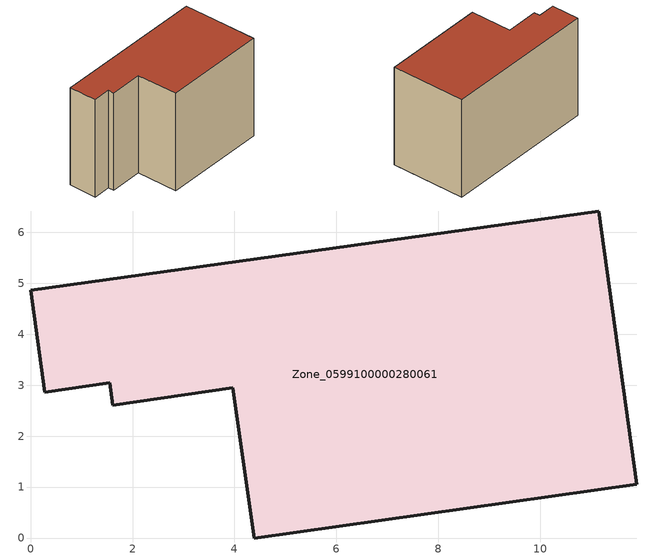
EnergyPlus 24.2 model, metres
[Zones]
Zone_0599100000280061
 floor ground (C_G): 11.15,6.42 11.9,1.06 4.39,0 3.97,2.95 1.61,2.61 1.55,3.05 0.28,2.86 0,4.86 z0
 wall outside (C_F): 11.9,1.06 11.15,6.42 0,4.86 0.28,2.86 1.55,3.05 1.61,2.61 3.97,2.95 4.39,0 11.9,1.06 z0:7.4
 roof outside (C_R): 4.39,0 11.9,1.06 11.15,6.42 0,4.86 0.28,2.86 1.55,3.05 1.61,2.61 3.97,2.95 z7.4
[BUILDING]
Pand.0599100000280061: North Axis=0; Terrain=City; Loads Convergence Tolerance Value=0.04; Temperature Convergence Tolerance Value=0.4; Solar Distribution=FullExterior; Maximum Number of Warmup Days=25; Minimum Number of Warmup Days=1
[Site:Location]
Rotterdam.The.Hague.AP_ZH_NLD Design_Conditions: Latitude=51.96; Longitude=4.45; Time Zone=1; Elevation=-4.5
[SITE:GROUNDTEMPERATURE:BUILDINGSURFACE]
18, 18, 18, 18, 18, 18, 18, 18, 18, 18, 18, 18
[MATERIAL] Thermal Absorptance=0.9; Solar Absorptance=0.7; Visible Absorptance=0.7
Name | Roughness | Thickness | Conductivity | Density | Specific Heat
G.TC.1946 | MediumSmooth | 0.15 | 1 | 540 | 1210
F.TC.1946 | Rough | 0.3 | 0.857143 | 1920 | 840
R.TC.1946 | MediumRough | 0.2 | 0.909091 | 1500 | 1000
[CONSTRUCTION]
C_G: G.TC.1946
C_F: F.TC.1946
C_R: R.TC.1946
[ZONE]
Zone_0599100000280061: Type=1; Multiplier=1; Ceiling Height=Autocalculate; Volume=Autocalculate; Floor Area=autocalculate; Part of Total Floor Area=Yes
[ZONEINFILTRATION:DESIGNFLOWRATE]
Infil_Zone_0599100000280061: Zone or ZoneList or Space or SpaceList=Zone_0599100000280061; Schedule=AlwaysOn; Design Flow Rate Calculation Method=Flow/Area; Flow Rate per Floor Area=0.003; Constant Term Coefficient=1; Temperature Term Coefficient=0; Velocity Term Coefficient=0; Velocity Squared Term Coefficient=0
[HVACTEMPLATE:ZONE:IDEALLOADSAIRSYSTEM]
Zone_0599100000280061: Maximum Heating Supply Air Temperature=50; Minimum Cooling Supply Air Temperature=13; Maximum Heating Supply Air Humidity Ratio=0.0156; Minimum Cooling Supply Air Humidity Ratio=0.0077; Heating Limit=NoLimit; Cooling Limit=NoLimit; Dehumidification Control Type=ConstantSensibleHeatRatio; Cooling Sensible Heat Ratio=0.7; Dehumidification Setpoint=60; Humidification Control Type=None; Humidification Setpoint=30; Outdoor Air Method=None; Outdoor Air Flow Rate per Person=0.00944; Outdoor Air Flow Rate per Zone Floor Area=0; Outdoor Air Flow Rate per Zone=0; Demand Controlled Ventilation Type=None; Outdoor Air Economizer Type=NoEconomizer; Heat Recovery Type=None; Sensible Heat Recovery Effectiveness=0.7; Latent Heat Recovery Effectiveness=0.65
[ZONECONTROL:THERMOSTAT]
ThermostatControl_Zone_0599100000280061: Zone or ZoneList=Zone_0599100000280061; Control Type Schedule=DualSetpointControlType; Control 1=Thermostat_Zone_0599100000280061; Temperature Difference Between Cutout And Setpoint=0
[THERMOSTATSETPOINT:DUALSETPOINT]
Thermostat_Zone_0599100000280061: Heating Setpoint Temperature Schedule=HeatingSetpoint_Zone_0599100000280061; Cooling Setpoint Temperature Schedule=CoolingSetpoint_Zone_0599100000280061
[SCHEDULE:COMPACT]
HeatingSetpoint_Zone_0599100000280061: Through: 12/31, For: AllDays, Until: 24:00, 21
CoolingSetpoint_Zone_0599100000280061: Through: 12/31, For: AllDays, Until: 24:00, 24
DualSetpointControlType: Through: 12/31, For: AllDays, Until: 24:00, 4
AlwaysOn: Through: 12/31, For: AllDays, Until: 24:00, 1
